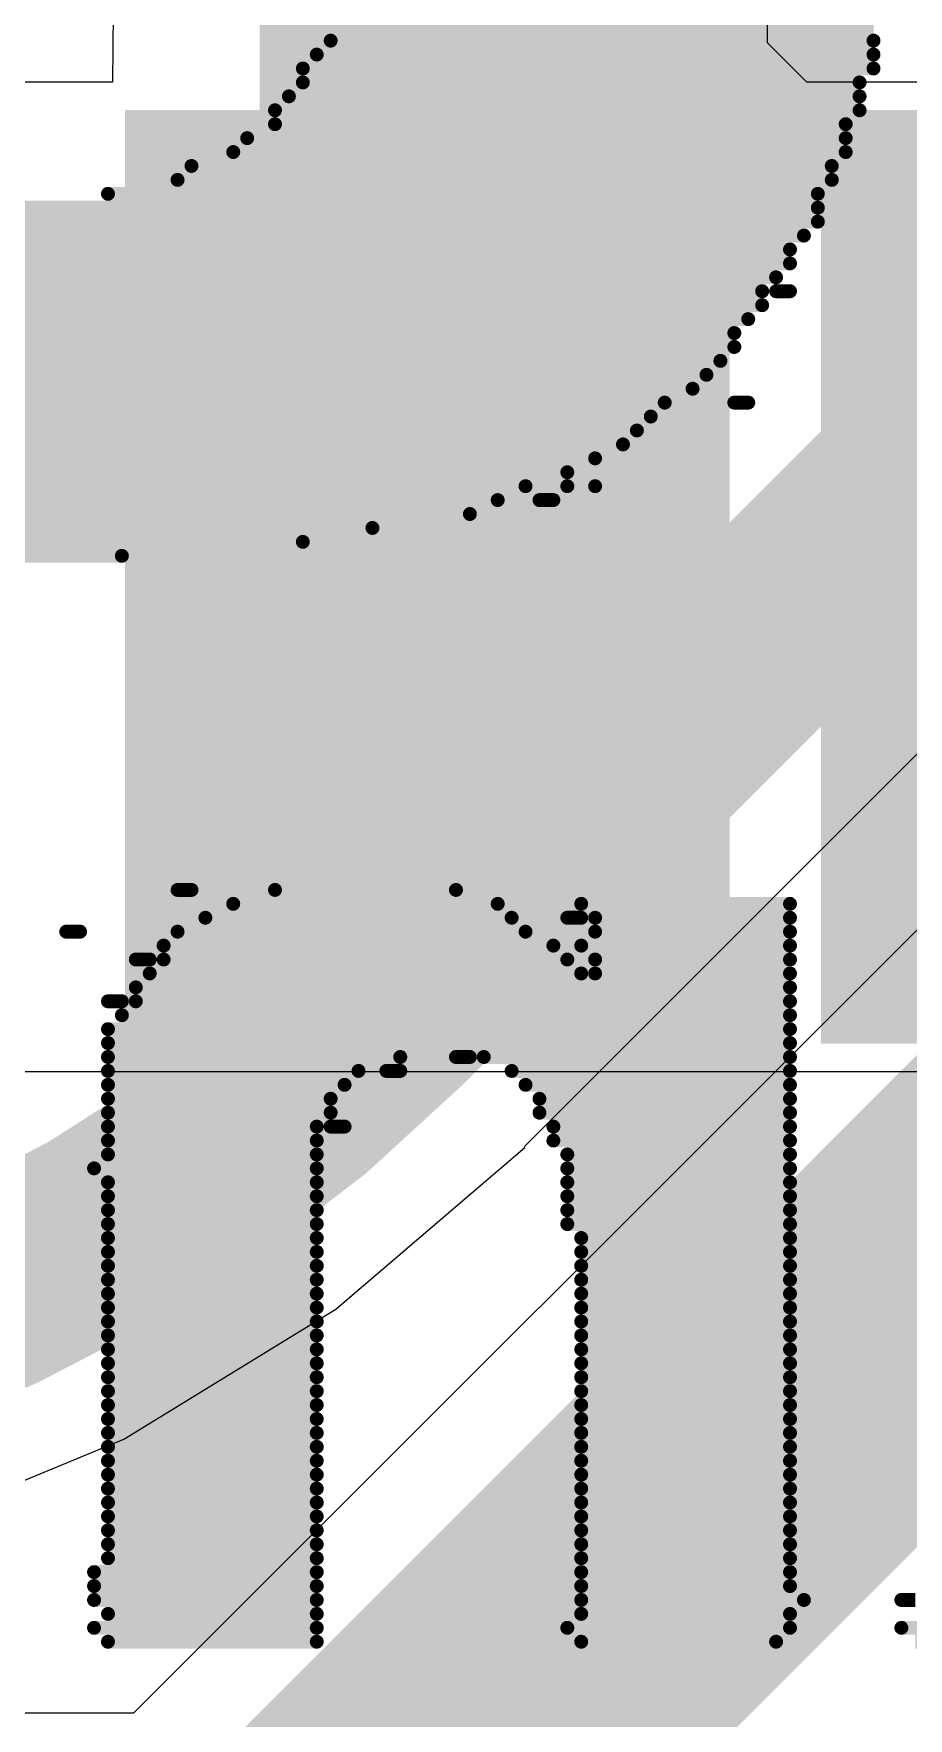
# Model space of a CAD drawing. Header units: millimetres. Extents: x -41 to 155, y -111 to 87.
# Drawn here: x -8.667 to -7.071, y 6.744 to 9.817 of the extents above; entities that cross this region are included whole.
import ezdxf

# ---------------------------------------------------------------- set-up
doc = ezdxf.new("R2010")
doc.units = ezdxf.units.MM
for name, color, linetype in [('BottomLayer', 5, 'Continuous'), ('BottomOverlay', 54, 'Continuous'), ('Mechanical1', 6, 'Continuous'), ('Mechanical2', 216, 'Continuous'), ('TopLayer', 1, 'Continuous'), ('TopPaste', 8, 'Continuous'), ('TopSolder', 216, 'Continuous')]:
    doc.layers.add(name, color=color, linetype=linetype)

# ---------------------------------------------------------------- blocks, each defined once
blk = doc.blocks.new('38_SMD_M______3')
at = {"layer": 'TopLayer'}
for points in [[(8.00000559, -4.64000215), (9.50000513, -4.64000215), (9.50000513, -5.54000289), (8.00000559, -5.54000289)], [(7.99999797, -5.90999961), (9.499997509999998, -5.90999961), (9.499997509999998, -6.810000349999999), (7.99999797, -6.810000349999999)]]:
    blk.add_hatch(color=1, dxfattribs=at).paths.add_polyline_path(points)
at = {"layer": 'TopPaste'}
for points in [[(8.00000559, -4.64000215), (9.50000513, -4.64000215), (9.50000513, -5.54000289), (8.00000559, -5.54000289)], [(7.99999797, -5.90999961), (9.499997509999998, -5.90999961), (9.499997509999998, -6.810000349999999), (7.99999797, -6.810000349999999)]]:
    blk.add_hatch(color=8, dxfattribs=at).paths.add_polyline_path(points)
at = {"layer": 'TopSolder'}
for points in [[(7.898405589999999, -4.53840215), (9.60160513, -4.53840215), (9.60160513, -5.64160289), (7.898405589999999, -5.64160289)], [(7.89839797, -5.808399609999999), (9.60159751, -5.808399609999999), (9.60159751, -6.91160035), (7.89839797, -6.91160035)]]:
    blk.add_hatch(color=216, dxfattribs=at).paths.add_polyline_path(points)

msp = doc.modelspace()

# ---------------------------------------------------------------- linework, layer by layer
at = {"layer": 'BottomLayer'}
for p, q in [((-7.77183358, 7.78653002), (0.473837, 16.0322006)), ((0.7712633799999999, 16.00853796), (-8.48436708, 6.75290496)), ((-8.115338099999999, 7.49027204), (-7.770281639999999, 7.78497808)), ((-7.770281639999999, 7.78497808), (-7.77183358, 7.78653002)), ((-8.502246139999999, 7.253173199999999), (-8.115338099999999, 7.49027204)), ((-8.921483299999998, 7.07952102), (-8.502246139999999, 7.253173199999999)), ((-8.48436708, 6.75290496), (-16.383, 6.75290496))]:
    msp.add_line(p, q, dxfattribs=at)
for points, const_width in [([(-8.01905178, 8.03374822), (0.4318, 16.4846)], 0.3809999999999999), ([(-8.285916879999998, 6.2738), (1.51848312, 16.0782)], 0.635)]:
    msp.add_lwpolyline(points, dxfattribs=dict(at, const_width=const_width))
at = {"layer": 'BottomLayer', "const_width": 0.3809999999999999}
msp.add_lwpolyline([(-8.01905178, 8.03374822, -0.198912367379658), (-9.81510356, 7.289799999999999)], format="xyb", dxfattribs=at)
at = {"layer": 'BottomLayer', "const_width": 0.1905}
msp.add_lwpolyline([(-8.11430178, 8.03374822, 1), (-7.923801779999999, 8.03374822, 1)], format="xyb", close=True, dxfattribs=at)
msp.add_lwpolyline([(-8.11430178, 8.03374822, 1), (-7.923801779999999, 8.03374822, 1)], format="xyb", close=True, dxfattribs=at)
at = {"layer": 'BottomOverlay', "const_width": 0.0254}
for points in [[(-8.150199599999999, 9.8298), (-7.1341996, 9.8298)], [(-8.1247996, 9.8044), (-7.1341996, 9.8044)], [(-8.150199599999999, 9.779), (-7.1341996, 9.779)], [(-8.1755996, 9.7536), (-7.1341996, 9.7536)], [(-8.2009996, 9.7028), (-7.1595996, 9.7028)], [(-8.1755996, 9.7282), (-7.1595996, 9.7282)], [(-8.226399599999999, 9.6774), (-7.1595996, 9.6774)], [(-8.226399599999999, 9.652), (-7.1849996, 9.652)], [(-8.2771996, 9.6266), (-7.1849996, 9.6266)], [(-8.302599599999999, 9.6012), (-7.1849996, 9.6012)], [(-8.4041996, 9.5504), (-7.2103996, 9.5504)], [(-8.378799599999999, 9.5758), (-7.2103996, 9.5758)], [(-8.531199599999999, 9.524999999999999), (-7.2357996, 9.524999999999999)], [(-9.877399599999999, 9.4996), (-7.2357996, 9.4996)], [(-9.9027996, 9.4742), (-7.2357996, 9.4742)], [(-9.877399599999999, 9.448799999999999), (-7.2611996, 9.448799999999999)], [(-9.8519996, 9.423399999999999), (-7.2865996, 9.423399999999999)], [(-9.8265996, 9.398), (-7.2865996, 9.398)], [(-9.8265996, 9.372599999999998), (-7.3119996, 9.372599999999998)], [(-9.801199599999999, 9.347199999999999), (-7.3373996, 9.347199999999999)], [(-7.3119996, 9.347199999999999), (-7.2865996, 9.347199999999999)], [(-9.7757996, 9.3218), (-7.3373996, 9.3218)], [(-9.7503996, 9.296399999999998), (-7.3627996, 9.296399999999998)], [(-9.7503996, 9.270999999999999), (-7.3881996, 9.270999999999999)], [(-9.724999599999999, 9.2456), (-7.3881996, 9.2456)], [(-9.699599599999999, 9.220199999999998), (-7.4135996, 9.220199999999998)], [(-9.6741996, 9.194799999999999), (-7.4389996, 9.194799999999999)], [(-9.623399599999999, 9.1694), (-7.4643996, 9.1694)], [(-9.5979996, 9.143999999999998), (-7.5151996, 9.143999999999998)], [(-9.572599599999998, 9.118599999999999), (-7.5405996, 9.118599999999999)], [(-7.3881996, 9.143999999999998), (-7.3627996, 9.143999999999998)], [(-9.5217996, 9.0932), (-7.5659996, 9.0932)], [(-9.496399599999998, 9.067799999999998), (-7.591399599999999, 9.067799999999998)], [(-9.4455996, 9.042399999999999), (-7.642199599999999, 9.042399999999999)], [(-9.394799599999999, 9.017), (-7.692999599999999, 9.017)], [(-9.343999599999998, 8.991599999999998), (-7.769199599999999, 8.991599999999998)], [(-9.2931996, 8.966199999999999), (-7.819999599999999, 8.966199999999999)], [(-7.743799599999999, 8.966199999999999), (-7.718399599999999, 8.966199999999999)], [(-7.692999599999999, 8.991599999999998), (-7.642199599999999, 8.991599999999998)], [(-9.191599599999998, 8.9408), (-7.870799599999999, 8.9408)], [(-9.0899996, 8.915399999999998), (-8.0485996, 8.915399999999998)], [(-8.9629996, 8.889999999999999), (-8.1755996, 8.889999999999999)], [(-8.683599599999999, 8.8646), (-8.5057996, 8.8646)], [(-8.4041996, 8.254999999999999), (-8.378799599999999, 8.254999999999999)], [(-8.226399599999999, 8.254999999999999), (-7.896199599999999, 8.254999999999999)], [(-8.302599599999999, 8.2296), (-7.819999599999999, 8.2296)], [(-7.667599599999999, 8.2296), (-7.2865996, 8.2296)], [(-8.3533996, 8.2042), (-7.794599599999999, 8.2042)], [(-7.692999599999999, 8.2042), (-7.667599599999999, 8.2042)], [(-7.642199599999999, 8.2042), (-7.2865996, 8.2042)], [(-8.607399599999999, 8.178799999999999), (-8.5819996, 8.178799999999999)], [(-8.4041996, 8.178799999999999), (-7.769199599999999, 8.178799999999999)], [(-7.642199599999999, 8.178799999999999), (-7.2865996, 8.178799999999999)], [(-8.4295996, 8.1534), (-7.718399599999999, 8.1534)], [(-7.667599599999999, 8.1534), (-7.2865996, 8.1534)], [(-8.4803996, 8.128), (-8.454999599999999, 8.128)], [(-8.454999599999999, 8.102599999999999), (-7.667599599999999, 8.102599999999999)], [(-8.4295996, 8.128), (-7.692999599999999, 8.128)], [(-7.642199599999999, 8.128), (-7.2865996, 8.128)], [(-7.642199599999999, 8.102599999999999), (-7.2865996, 8.102599999999999)], [(-8.4803996, 8.0772), (-7.2865996, 8.0772)], [(-8.531199599999999, 8.0518), (-8.5057996, 8.0518)], [(-8.4803996, 8.0518), (-7.2865996, 8.0518)], [(-8.5057996, 8.026399999999999), (-7.2865996, 8.026399999999999)], [(-8.531199599999999, 8.001), (-7.2865996, 8.001)], [(-8.531199599999999, 7.9756), (-7.2865996, 7.9756)], [(-8.531199599999999, 7.9502), (-7.9977996, 7.9502)], [(-7.896199599999999, 7.9502), (-7.870799599999999, 7.9502)], [(-7.845399599999999, 7.9502), (-7.2865996, 7.9502)], [(-8.531199599999999, 7.924799999999999), (-8.073999599999999, 7.924799999999999)], [(-8.0231996, 7.924799999999999), (-7.9977996, 7.924799999999999)], [(-7.794599599999999, 7.924799999999999), (-7.2865996, 7.924799999999999)], [(-8.531199599999999, 7.899399999999999), (-8.0993996, 7.899399999999999)], [(-7.769199599999999, 7.899399999999999), (-7.2865996, 7.899399999999999)], [(-8.531199599999999, 7.874), (-8.1247996, 7.874)], [(-7.743799599999999, 7.874), (-7.2865996, 7.874)], [(-8.531199599999999, 7.848599999999999), (-8.1247996, 7.848599999999999)], [(-7.743799599999999, 7.848599999999999), (-7.2865996, 7.848599999999999)], [(-8.531199599999999, 7.823199999999999), (-8.150199599999999, 7.823199999999999)], [(-8.531199599999999, 7.7978), (-8.150199599999999, 7.7978)], [(-8.1247996, 7.823199999999999), (-8.0993996, 7.823199999999999)], [(-7.718399599999999, 7.823199999999999), (-7.2865996, 7.823199999999999)], [(-7.718399599999999, 7.7978), (-7.2865996, 7.7978)], [(-8.531199599999999, 7.772399999999999), (-8.150199599999999, 7.772399999999999)], [(-7.692999599999999, 7.772399999999999), (-7.2865996, 7.772399999999999)], [(-8.5565996, 7.746999999999999), (-8.150199599999999, 7.746999999999999)], [(-7.692999599999999, 7.746999999999999), (-7.2865996, 7.746999999999999)], [(-8.531199599999999, 7.7216), (-8.150199599999999, 7.7216)], [(-7.692999599999999, 7.7216), (-7.2865996, 7.7216)], [(-8.531199599999999, 7.696199999999999), (-8.150199599999999, 7.696199999999999)], [(-8.531199599999999, 7.670799999999999), (-8.150199599999999, 7.670799999999999)], [(-7.692999599999999, 7.696199999999999), (-7.2865996, 7.696199999999999)], [(-7.692999599999999, 7.670799999999999), (-7.2865996, 7.670799999999999)], [(-8.531199599999999, 7.6454), (-8.150199599999999, 7.6454)], [(-7.692999599999999, 7.6454), (-7.2865996, 7.6454)], [(-8.531199599999999, 7.619999999999999), (-8.150199599999999, 7.619999999999999)], [(-7.667599599999999, 7.619999999999999), (-7.2865996, 7.619999999999999)], [(-8.531199599999999, 7.594599999999999), (-8.150199599999999, 7.594599999999999)], [(-7.667599599999999, 7.594599999999999), (-7.2865996, 7.594599999999999)], [(-8.531199599999999, 7.569199999999999), (-8.150199599999999, 7.569199999999999)], [(-7.667599599999999, 7.569199999999999), (-7.2865996, 7.569199999999999)], [(-8.531199599999999, 7.543799999999999), (-8.150199599999999, 7.543799999999999)], [(-8.531199599999999, 7.518399999999999), (-8.150199599999999, 7.518399999999999)], [(-7.667599599999999, 7.543799999999999), (-7.2865996, 7.543799999999999)], [(-7.667599599999999, 7.518399999999999), (-7.2865996, 7.518399999999999)], [(-8.531199599999999, 7.492999999999999), (-8.150199599999999, 7.492999999999999)], [(-7.667599599999999, 7.492999999999999), (-7.2865996, 7.492999999999999)], [(-8.531199599999999, 7.467599999999999), (-8.150199599999999, 7.467599999999999)], [(-7.667599599999999, 7.467599999999999), (-7.2865996, 7.467599999999999)], [(-8.531199599999999, 7.442199999999999), (-8.150199599999999, 7.442199999999999)], [(-7.667599599999999, 7.442199999999999), (-7.2865996, 7.442199999999999)], [(-8.531199599999999, 7.416799999999999), (-8.150199599999999, 7.416799999999999)], [(-7.667599599999999, 7.416799999999999), (-7.2865996, 7.416799999999999)], [(-8.531199599999999, 7.391399999999999), (-8.150199599999999, 7.391399999999999)], [(-8.531199599999999, 7.365999999999999), (-8.150199599999999, 7.365999999999999)], [(-7.667599599999999, 7.391399999999999), (-7.2865996, 7.391399999999999)], [(-7.667599599999999, 7.365999999999999), (-7.2865996, 7.365999999999999)], [(-8.531199599999999, 7.340599999999999), (-8.150199599999999, 7.340599999999999)], [(-7.667599599999999, 7.340599999999999), (-7.2865996, 7.340599999999999)], [(-8.531199599999999, 7.315199999999999), (-8.150199599999999, 7.315199999999999)], [(-7.667599599999999, 7.315199999999999), (-7.2865996, 7.315199999999999)], [(-8.531199599999999, 7.289799999999999), (-8.150199599999999, 7.289799999999999)], [(-7.667599599999999, 7.289799999999999), (-7.2865996, 7.289799999999999)], [(-8.531199599999999, 7.264399999999999), (-8.150199599999999, 7.264399999999999)], [(-7.667599599999999, 7.264399999999999), (-7.2865996, 7.264399999999999)], [(-8.531199599999999, 7.238999999999999), (-8.150199599999999, 7.238999999999999)], [(-8.531199599999999, 7.213599999999999), (-8.150199599999999, 7.213599999999999)], [(-7.667599599999999, 7.238999999999999), (-7.2865996, 7.238999999999999)], [(-7.667599599999999, 7.213599999999999), (-7.2865996, 7.213599999999999)], [(-8.531199599999999, 7.188199999999999), (-8.150199599999999, 7.188199999999999)], [(-7.667599599999999, 7.188199999999999), (-7.2865996, 7.188199999999999)], [(-8.531199599999999, 7.162799999999999), (-8.150199599999999, 7.162799999999999)], [(-7.667599599999999, 7.162799999999999), (-7.2865996, 7.162799999999999)], [(-8.531199599999999, 7.1374), (-8.150199599999999, 7.1374)], [(-7.667599599999999, 7.1374), (-7.2865996, 7.1374)], [(-8.531199599999999, 7.112), (-8.150199599999999, 7.112)], [(-7.667599599999999, 7.112), (-7.2865996, 7.112)], [(-8.531199599999999, 7.086600000000001), (-8.150199599999999, 7.086600000000001)], [(-8.531199599999999, 7.0612), (-8.150199599999999, 7.0612)], [(-7.667599599999999, 7.086600000000001), (-7.2865996, 7.086600000000001)], [(-7.667599599999999, 7.0612), (-7.2865996, 7.0612)], [(-8.531199599999999, 7.0358), (-8.150199599999999, 7.0358)], [(-7.667599599999999, 7.0358), (-7.2865996, 7.0358)], [(-8.5565996, 7.010400000000001), (-8.150199599999999, 7.010400000000001)], [(-7.667599599999999, 7.010400000000001), (-7.2865996, 7.010400000000001)], [(-8.5565996, 6.985), (-8.150199599999999, 6.985)], [(-7.667599599999999, 6.985), (-7.2865996, 6.985)], [(-8.5565996, 6.9596), (-8.150199599999999, 6.9596)], [(-8.531199599999999, 6.9342), (-8.150199599999999, 6.9342)], [(-7.667599599999999, 6.9596), (-7.2611996, 6.9596)], [(-7.667599599999999, 6.9342), (-7.2865996, 6.9342)], [(-7.0833996, 6.9596), (-7.0579996, 6.9596)], [(-8.5565996, 6.9088), (-8.150199599999999, 6.9088)], [(-7.692999599999999, 6.9088), (-7.2865996, 6.9088)], [(-7.0833996, 6.9088), (-6.6515996, 6.9088)], [(-8.531199599999999, 6.8834), (-8.150199599999999, 6.8834)], [(-7.667599599999999, 6.8834), (-7.3119996, 6.8834)], [(-7.0579996, 6.8834), (-6.676999599999999, 6.8834)]]:
    msp.add_lwpolyline(points, dxfattribs=at)
at = {"layer": 'BottomOverlay', "const_width": 0.0127}
for points in [[(-8.1311496, 9.8044, 1), (-8.1184496, 9.8044, 1)], [(-7.140549599999999, 9.8044, 1), (-7.127849599999999, 9.8044, 1)], [(-8.1565496, 9.779, 1), (-8.1438496, 9.779, 1)], [(-7.140549599999999, 9.779, 1), (-7.127849599999999, 9.779, 1)], [(-8.1819496, 9.7536, 1), (-8.1692496, 9.7536, 1)], [(-7.140549599999999, 9.7536, 1), (-7.127849599999999, 9.7536, 1)], [(-8.2073496, 9.7028, 1), (-8.1946496, 9.7028, 1)], [(-8.1819496, 9.7282, 1), (-8.1692496, 9.7282, 1)], [(-7.165949599999999, 9.7282, 1), (-7.1532496, 9.7282, 1)], [(-7.165949599999999, 9.7028, 1), (-7.1532496, 9.7028, 1)], [(-8.2327496, 9.6774, 1), (-8.2200496, 9.6774, 1)], [(-7.165949599999999, 9.6774, 1), (-7.1532496, 9.6774, 1)], [(-8.2327496, 9.652, 1), (-8.2200496, 9.652, 1)], [(-7.1913496, 9.652, 1), (-7.178649599999999, 9.652, 1)], [(-8.2835496, 9.6266, 1), (-8.2708496, 9.6266, 1)], [(-7.1913496, 9.6266, 1), (-7.178649599999999, 9.6266, 1)], [(-8.3089496, 9.6012, 1), (-8.2962496, 9.6012, 1)], [(-7.1913496, 9.6012, 1), (-7.178649599999999, 9.6012, 1)], [(-8.4105496, 9.5504, 1), (-8.397849599999999, 9.5504, 1)], [(-8.385149599999998, 9.5758, 1), (-8.3724496, 9.5758, 1)], [(-7.216749599999999, 9.5758, 1), (-7.204049599999999, 9.5758, 1)], [(-7.216749599999999, 9.5504, 1), (-7.204049599999999, 9.5504, 1)], [(-8.537549599999998, 9.524999999999999, 1), (-8.5248496, 9.524999999999999, 1)], [(-7.242149599999999, 9.524999999999999, 1), (-7.2294496, 9.524999999999999, 1)], [(-7.242149599999999, 9.4996, 1), (-7.2294496, 9.4996, 1)], [(-7.242149599999999, 9.4742, 1), (-7.2294496, 9.4742, 1)], [(-7.292949599999999, 9.423399999999999, 1), (-7.280249599999999, 9.423399999999999, 1)], [(-7.2675496, 9.448799999999999, 1), (-7.254849599999999, 9.448799999999999, 1)], [(-7.292949599999999, 9.398, 1), (-7.280249599999999, 9.398, 1)], [(-7.318349599999999, 9.372599999999998, 1), (-7.3056496, 9.372599999999998, 1)], [(-7.3437496, 9.347199999999999, 1), (-7.331049599999999, 9.347199999999999, 1)], [(-7.318349599999999, 9.347199999999999, 1), (-7.3056496, 9.347199999999999, 1)], [(-7.292949599999999, 9.347199999999999, 1), (-7.280249599999999, 9.347199999999999, 1)], [(-7.3437496, 9.3218, 1), (-7.331049599999999, 9.3218, 1)], [(-7.3945496, 9.270999999999999, 1), (-7.3818496, 9.270999999999999, 1)], [(-7.369149599999999, 9.296399999999998, 1), (-7.356449599999999, 9.296399999999998, 1)], [(-7.3945496, 9.2456, 1), (-7.3818496, 9.2456, 1)], [(-7.4199496, 9.220199999999998, 1), (-7.407249599999999, 9.220199999999998, 1)], [(-7.445349599999999, 9.194799999999999, 1), (-7.4326496, 9.194799999999999, 1)], [(-7.4707496, 9.1694, 1), (-7.4580496, 9.1694, 1)], [(-7.5469496, 9.118599999999999, 1), (-7.5342496, 9.118599999999999, 1)], [(-7.521549599999999, 9.143999999999998, 1), (-7.5088496, 9.143999999999998, 1)], [(-7.3945496, 9.143999999999998, 1), (-7.3818496, 9.143999999999998, 1)], [(-7.369149599999999, 9.143999999999998, 1), (-7.356449599999999, 9.143999999999998, 1)], [(-7.5723496, 9.0932, 1), (-7.559649599999999, 9.0932, 1)], [(-7.597749599999999, 9.067799999999998, 1), (-7.5850496, 9.067799999999998, 1)], [(-7.6485496, 9.042399999999999, 1), (-7.635849599999999, 9.042399999999999, 1)], [(-7.6993496, 9.017, 1), (-7.6866496, 9.017, 1)], [(-7.826349599999999, 8.966199999999999, 1), (-7.8136496, 8.966199999999999, 1)], [(-7.7755496, 8.991599999999998, 1), (-7.7628496, 8.991599999999998, 1)], [(-7.750149599999999, 8.966199999999999, 1), (-7.7374496, 8.966199999999999, 1)], [(-7.7247496, 8.966199999999999, 1), (-7.712049599999999, 8.966199999999999, 1)], [(-7.6993496, 8.991599999999998, 1), (-7.6866496, 8.991599999999998, 1)], [(-7.6485496, 8.991599999999998, 1), (-7.635849599999999, 8.991599999999998, 1)], [(-7.8771496, 8.9408, 1), (-7.864449599999999, 8.9408, 1)], [(-8.0549496, 8.915399999999998, 1), (-8.0422496, 8.915399999999998, 1)], [(-8.1819496, 8.889999999999999, 1), (-8.1692496, 8.889999999999999, 1)], [(-8.512149599999999, 8.8646, 1), (-8.499449599999998, 8.8646, 1)], [(-8.4105496, 8.254999999999999, 1), (-8.397849599999999, 8.254999999999999, 1)], [(-8.385149599999998, 8.254999999999999, 1), (-8.3724496, 8.254999999999999, 1)], [(-8.2327496, 8.254999999999999, 1), (-8.2200496, 8.254999999999999, 1)], [(-7.9025496, 8.254999999999999, 1), (-7.8898496, 8.254999999999999, 1)], [(-8.3089496, 8.2296, 1), (-8.2962496, 8.2296, 1)], [(-7.826349599999999, 8.2296, 1), (-7.8136496, 8.2296, 1)], [(-7.673949599999999, 8.2296, 1), (-7.6612496, 8.2296, 1)], [(-7.292949599999999, 8.2296, 1), (-7.280249599999999, 8.2296, 1)], [(-8.3597496, 8.2042, 1), (-8.3470496, 8.2042, 1)], [(-7.8009496, 8.2042, 1), (-7.788249599999999, 8.2042, 1)], [(-7.6993496, 8.2042, 1), (-7.6866496, 8.2042, 1)], [(-7.673949599999999, 8.2042, 1), (-7.6612496, 8.2042, 1)], [(-7.6485496, 8.2042, 1), (-7.635849599999999, 8.2042, 1)], [(-7.292949599999999, 8.2042, 1), (-7.280249599999999, 8.2042, 1)], [(-8.613749599999998, 8.178799999999999, 1), (-8.6010496, 8.178799999999999, 1)], [(-8.588349599999999, 8.178799999999999, 1), (-8.575649599999998, 8.178799999999999, 1)], [(-8.4105496, 8.178799999999999, 1), (-8.397849599999999, 8.178799999999999, 1)], [(-7.7755496, 8.178799999999999, 1), (-7.7628496, 8.178799999999999, 1)], [(-7.6485496, 8.178799999999999, 1), (-7.635849599999999, 8.178799999999999, 1)], [(-7.292949599999999, 8.178799999999999, 1), (-7.280249599999999, 8.178799999999999, 1)], [(-8.435949599999999, 8.1534, 1), (-8.423249599999998, 8.1534, 1)], [(-7.7247496, 8.1534, 1), (-7.712049599999999, 8.1534, 1)], [(-7.673949599999999, 8.1534, 1), (-7.6612496, 8.1534, 1)], [(-7.292949599999999, 8.1534, 1), (-7.280249599999999, 8.1534, 1)], [(-8.4867496, 8.128, 1), (-8.474049599999999, 8.128, 1)], [(-8.461349599999998, 8.128, 1), (-8.4486496, 8.128, 1)], [(-8.461349599999998, 8.102599999999999, 1), (-8.4486496, 8.102599999999999, 1)], [(-8.435949599999999, 8.128, 1), (-8.423249599999998, 8.128, 1)], [(-7.6993496, 8.128, 1), (-7.6866496, 8.128, 1)], [(-7.673949599999999, 8.102599999999999, 1), (-7.6612496, 8.102599999999999, 1)], [(-7.6485496, 8.128, 1), (-7.635849599999999, 8.128, 1)], [(-7.6485496, 8.102599999999999, 1), (-7.635849599999999, 8.102599999999999, 1)], [(-7.292949599999999, 8.128, 1), (-7.280249599999999, 8.128, 1)], [(-7.292949599999999, 8.102599999999999, 1), (-7.280249599999999, 8.102599999999999, 1)], [(-8.4867496, 8.0772, 1), (-8.474049599999999, 8.0772, 1)], [(-7.292949599999999, 8.0772, 1), (-7.280249599999999, 8.0772, 1)], [(-8.537549599999998, 8.0518, 1), (-8.5248496, 8.0518, 1)], [(-8.512149599999999, 8.0518, 1), (-8.499449599999998, 8.0518, 1)], [(-8.4867496, 8.0518, 1), (-8.474049599999999, 8.0518, 1)], [(-7.292949599999999, 8.0518, 1), (-7.280249599999999, 8.0518, 1)], [(-8.512149599999999, 8.026399999999999, 1), (-8.499449599999998, 8.026399999999999, 1)], [(-7.292949599999999, 8.026399999999999, 1), (-7.280249599999999, 8.026399999999999, 1)], [(-8.537549599999998, 8.001, 1), (-8.5248496, 8.001, 1)], [(-7.292949599999999, 8.001, 1), (-7.280249599999999, 8.001, 1)], [(-8.537549599999998, 7.9756, 1), (-8.5248496, 7.9756, 1)], [(-8.537549599999998, 7.9502, 1), (-8.5248496, 7.9502, 1)], [(-8.0041496, 7.9502, 1), (-7.9914496, 7.9502, 1)], [(-7.9025496, 7.9502, 1), (-7.8898496, 7.9502, 1)], [(-7.8771496, 7.9502, 1), (-7.864449599999999, 7.9502, 1)], [(-7.8517496, 7.9502, 1), (-7.8390496, 7.9502, 1)], [(-7.292949599999999, 7.9756, 1), (-7.280249599999999, 7.9756, 1)], [(-7.292949599999999, 7.9502, 1), (-7.280249599999999, 7.9502, 1)], [(-8.537549599999998, 7.924799999999999, 1), (-8.5248496, 7.924799999999999, 1)], [(-8.0803496, 7.924799999999999, 1), (-8.0676496, 7.924799999999999, 1)], [(-8.0295496, 7.924799999999999, 1), (-8.0168496, 7.924799999999999, 1)], [(-8.0041496, 7.924799999999999, 1), (-7.9914496, 7.924799999999999, 1)], [(-7.8009496, 7.924799999999999, 1), (-7.788249599999999, 7.924799999999999, 1)], [(-7.292949599999999, 7.924799999999999, 1), (-7.280249599999999, 7.924799999999999, 1)], [(-8.537549599999998, 7.899399999999999, 1), (-8.5248496, 7.899399999999999, 1)], [(-8.1057496, 7.899399999999999, 1), (-8.0930496, 7.899399999999999, 1)], [(-7.7755496, 7.899399999999999, 1), (-7.7628496, 7.899399999999999, 1)], [(-7.292949599999999, 7.899399999999999, 1), (-7.280249599999999, 7.899399999999999, 1)], [(-8.537549599999998, 7.874, 1), (-8.5248496, 7.874, 1)], [(-8.1311496, 7.874, 1), (-8.1184496, 7.874, 1)], [(-7.750149599999999, 7.874, 1), (-7.7374496, 7.874, 1)], [(-7.292949599999999, 7.874, 1), (-7.280249599999999, 7.874, 1)], [(-8.537549599999998, 7.848599999999999, 1), (-8.5248496, 7.848599999999999, 1)], [(-8.1311496, 7.848599999999999, 1), (-8.1184496, 7.848599999999999, 1)], [(-7.750149599999999, 7.848599999999999, 1), (-7.7374496, 7.848599999999999, 1)], [(-7.292949599999999, 7.848599999999999, 1), (-7.280249599999999, 7.848599999999999, 1)], [(-8.537549599999998, 7.823199999999999, 1), (-8.5248496, 7.823199999999999, 1)], [(-8.537549599999998, 7.7978, 1), (-8.5248496, 7.7978, 1)], [(-8.1565496, 7.823199999999999, 1), (-8.1438496, 7.823199999999999, 1)], [(-8.1565496, 7.7978, 1), (-8.1438496, 7.7978, 1)], [(-8.1311496, 7.823199999999999, 1), (-8.1184496, 7.823199999999999, 1)], [(-8.1057496, 7.823199999999999, 1), (-8.0930496, 7.823199999999999, 1)], [(-7.7247496, 7.823199999999999, 1), (-7.712049599999999, 7.823199999999999, 1)], [(-7.7247496, 7.7978, 1), (-7.712049599999999, 7.7978, 1)], [(-7.292949599999999, 7.823199999999999, 1), (-7.280249599999999, 7.823199999999999, 1)], [(-7.292949599999999, 7.7978, 1), (-7.280249599999999, 7.7978, 1)], [(-8.537549599999998, 7.772399999999999, 1), (-8.5248496, 7.772399999999999, 1)], [(-8.1565496, 7.772399999999999, 1), (-8.1438496, 7.772399999999999, 1)], [(-7.6993496, 7.772399999999999, 1), (-7.6866496, 7.772399999999999, 1)], [(-7.292949599999999, 7.772399999999999, 1), (-7.280249599999999, 7.772399999999999, 1)], [(-8.5629496, 7.746999999999999, 1), (-8.550249599999999, 7.746999999999999, 1)], [(-8.1565496, 7.746999999999999, 1), (-8.1438496, 7.746999999999999, 1)], [(-7.6993496, 7.746999999999999, 1), (-7.6866496, 7.746999999999999, 1)], [(-7.292949599999999, 7.746999999999999, 1), (-7.280249599999999, 7.746999999999999, 1)], [(-8.537549599999998, 7.7216, 1), (-8.5248496, 7.7216, 1)], [(-8.1565496, 7.7216, 1), (-8.1438496, 7.7216, 1)], [(-7.6993496, 7.7216, 1), (-7.6866496, 7.7216, 1)], [(-7.292949599999999, 7.7216, 1), (-7.280249599999999, 7.7216, 1)], [(-8.537549599999998, 7.696199999999999, 1), (-8.5248496, 7.696199999999999, 1)], [(-8.537549599999998, 7.670799999999999, 1), (-8.5248496, 7.670799999999999, 1)], [(-8.1565496, 7.696199999999999, 1), (-8.1438496, 7.696199999999999, 1)], [(-8.1565496, 7.670799999999999, 1), (-8.1438496, 7.670799999999999, 1)], [(-7.6993496, 7.696199999999999, 1), (-7.6866496, 7.696199999999999, 1)], [(-7.6993496, 7.670799999999999, 1), (-7.6866496, 7.670799999999999, 1)], [(-7.292949599999999, 7.696199999999999, 1), (-7.280249599999999, 7.696199999999999, 1)], [(-7.292949599999999, 7.670799999999999, 1), (-7.280249599999999, 7.670799999999999, 1)], [(-8.537549599999998, 7.6454, 1), (-8.5248496, 7.6454, 1)], [(-8.1565496, 7.6454, 1), (-8.1438496, 7.6454, 1)], [(-7.6993496, 7.6454, 1), (-7.6866496, 7.6454, 1)], [(-7.292949599999999, 7.6454, 1), (-7.280249599999999, 7.6454, 1)], [(-8.537549599999998, 7.619999999999999, 1), (-8.5248496, 7.619999999999999, 1)], [(-8.1565496, 7.619999999999999, 1), (-8.1438496, 7.619999999999999, 1)], [(-7.673949599999999, 7.619999999999999, 1), (-7.6612496, 7.619999999999999, 1)], [(-7.292949599999999, 7.619999999999999, 1), (-7.280249599999999, 7.619999999999999, 1)], [(-8.537549599999998, 7.594599999999999, 1), (-8.5248496, 7.594599999999999, 1)], [(-8.1565496, 7.594599999999999, 1), (-8.1438496, 7.594599999999999, 1)], [(-7.673949599999999, 7.594599999999999, 1), (-7.6612496, 7.594599999999999, 1)], [(-7.292949599999999, 7.594599999999999, 1), (-7.280249599999999, 7.594599999999999, 1)], [(-8.537549599999998, 7.569199999999999, 1), (-8.5248496, 7.569199999999999, 1)], [(-8.1565496, 7.569199999999999, 1), (-8.1438496, 7.569199999999999, 1)], [(-7.673949599999999, 7.569199999999999, 1), (-7.6612496, 7.569199999999999, 1)], [(-7.292949599999999, 7.569199999999999, 1), (-7.280249599999999, 7.569199999999999, 1)], [(-8.537549599999998, 7.543799999999999, 1), (-8.5248496, 7.543799999999999, 1)], [(-8.537549599999998, 7.518399999999999, 1), (-8.5248496, 7.518399999999999, 1)], [(-8.1565496, 7.543799999999999, 1), (-8.1438496, 7.543799999999999, 1)], [(-8.1565496, 7.518399999999999, 1), (-8.1438496, 7.518399999999999, 1)], [(-7.673949599999999, 7.543799999999999, 1), (-7.6612496, 7.543799999999999, 1)], [(-7.673949599999999, 7.518399999999999, 1), (-7.6612496, 7.518399999999999, 1)], [(-7.292949599999999, 7.543799999999999, 1), (-7.280249599999999, 7.543799999999999, 1)], [(-7.292949599999999, 7.518399999999999, 1), (-7.280249599999999, 7.518399999999999, 1)], [(-8.537549599999998, 7.492999999999999, 1), (-8.5248496, 7.492999999999999, 1)], [(-8.1565496, 7.492999999999999, 1), (-8.1438496, 7.492999999999999, 1)], [(-7.673949599999999, 7.492999999999999, 1), (-7.6612496, 7.492999999999999, 1)], [(-7.292949599999999, 7.492999999999999, 1), (-7.280249599999999, 7.492999999999999, 1)], [(-8.537549599999998, 7.467599999999999, 1), (-8.5248496, 7.467599999999999, 1)], [(-8.1565496, 7.467599999999999, 1), (-8.1438496, 7.467599999999999, 1)], [(-7.673949599999999, 7.467599999999999, 1), (-7.6612496, 7.467599999999999, 1)], [(-7.292949599999999, 7.467599999999999, 1), (-7.280249599999999, 7.467599999999999, 1)], [(-8.537549599999998, 7.442199999999999, 1), (-8.5248496, 7.442199999999999, 1)], [(-8.1565496, 7.442199999999999, 1), (-8.1438496, 7.442199999999999, 1)], [(-7.673949599999999, 7.442199999999999, 1), (-7.6612496, 7.442199999999999, 1)], [(-7.292949599999999, 7.442199999999999, 1), (-7.280249599999999, 7.442199999999999, 1)], [(-8.537549599999998, 7.416799999999999, 1), (-8.5248496, 7.416799999999999, 1)], [(-8.1565496, 7.416799999999999, 1), (-8.1438496, 7.416799999999999, 1)], [(-7.673949599999999, 7.416799999999999, 1), (-7.6612496, 7.416799999999999, 1)], [(-7.292949599999999, 7.416799999999999, 1), (-7.280249599999999, 7.416799999999999, 1)], [(-8.537549599999998, 7.391399999999999, 1), (-8.5248496, 7.391399999999999, 1)], [(-8.537549599999998, 7.365999999999999, 1), (-8.5248496, 7.365999999999999, 1)], [(-8.1565496, 7.391399999999999, 1), (-8.1438496, 7.391399999999999, 1)], [(-8.1565496, 7.365999999999999, 1), (-8.1438496, 7.365999999999999, 1)], [(-7.673949599999999, 7.391399999999999, 1), (-7.6612496, 7.391399999999999, 1)], [(-7.673949599999999, 7.365999999999999, 1), (-7.6612496, 7.365999999999999, 1)], [(-7.292949599999999, 7.391399999999999, 1), (-7.280249599999999, 7.391399999999999, 1)], [(-7.292949599999999, 7.365999999999999, 1), (-7.280249599999999, 7.365999999999999, 1)], [(-8.537549599999998, 7.340599999999999, 1), (-8.5248496, 7.340599999999999, 1)], [(-8.1565496, 7.340599999999999, 1), (-8.1438496, 7.340599999999999, 1)], [(-7.673949599999999, 7.340599999999999, 1), (-7.6612496, 7.340599999999999, 1)], [(-7.292949599999999, 7.340599999999999, 1), (-7.280249599999999, 7.340599999999999, 1)], [(-8.537549599999998, 7.315199999999999, 1), (-8.5248496, 7.315199999999999, 1)], [(-8.1565496, 7.315199999999999, 1), (-8.1438496, 7.315199999999999, 1)], [(-7.673949599999999, 7.315199999999999, 1), (-7.6612496, 7.315199999999999, 1)], [(-7.292949599999999, 7.315199999999999, 1), (-7.280249599999999, 7.315199999999999, 1)], [(-8.537549599999998, 7.289799999999999, 1), (-8.5248496, 7.289799999999999, 1)], [(-8.1565496, 7.289799999999999, 1), (-8.1438496, 7.289799999999999, 1)], [(-7.673949599999999, 7.289799999999999, 1), (-7.6612496, 7.289799999999999, 1)], [(-7.292949599999999, 7.289799999999999, 1), (-7.280249599999999, 7.289799999999999, 1)], [(-8.537549599999998, 7.264399999999999, 1), (-8.5248496, 7.264399999999999, 1)], [(-8.1565496, 7.264399999999999, 1), (-8.1438496, 7.264399999999999, 1)], [(-7.673949599999999, 7.264399999999999, 1), (-7.6612496, 7.264399999999999, 1)], [(-7.292949599999999, 7.264399999999999, 1), (-7.280249599999999, 7.264399999999999, 1)], [(-8.537549599999998, 7.238999999999999, 1), (-8.5248496, 7.238999999999999, 1)], [(-8.537549599999998, 7.213599999999999, 1), (-8.5248496, 7.213599999999999, 1)], [(-8.1565496, 7.238999999999999, 1), (-8.1438496, 7.238999999999999, 1)], [(-8.1565496, 7.213599999999999, 1), (-8.1438496, 7.213599999999999, 1)], [(-7.673949599999999, 7.238999999999999, 1), (-7.6612496, 7.238999999999999, 1)], [(-7.673949599999999, 7.213599999999999, 1), (-7.6612496, 7.213599999999999, 1)], [(-7.292949599999999, 7.238999999999999, 1), (-7.280249599999999, 7.238999999999999, 1)], [(-7.292949599999999, 7.213599999999999, 1), (-7.280249599999999, 7.213599999999999, 1)], [(-8.537549599999998, 7.188199999999999, 1), (-8.5248496, 7.188199999999999, 1)], [(-8.1565496, 7.188199999999999, 1), (-8.1438496, 7.188199999999999, 1)], [(-7.673949599999999, 7.188199999999999, 1), (-7.6612496, 7.188199999999999, 1)], [(-7.292949599999999, 7.188199999999999, 1), (-7.280249599999999, 7.188199999999999, 1)], [(-8.537549599999998, 7.162799999999999, 1), (-8.5248496, 7.162799999999999, 1)], [(-8.1565496, 7.162799999999999, 1), (-8.1438496, 7.162799999999999, 1)], [(-7.673949599999999, 7.162799999999999, 1), (-7.6612496, 7.162799999999999, 1)], [(-7.292949599999999, 7.162799999999999, 1), (-7.280249599999999, 7.162799999999999, 1)], [(-8.537549599999998, 7.1374, 1), (-8.5248496, 7.1374, 1)], [(-8.1565496, 7.1374, 1), (-8.1438496, 7.1374, 1)], [(-7.673949599999999, 7.1374, 1), (-7.6612496, 7.1374, 1)], [(-7.292949599999999, 7.1374, 1), (-7.280249599999999, 7.1374, 1)], [(-8.537549599999998, 7.112, 1), (-8.5248496, 7.112, 1)], [(-8.1565496, 7.112, 1), (-8.1438496, 7.112, 1)], [(-7.673949599999999, 7.112, 1), (-7.6612496, 7.112, 1)], [(-7.292949599999999, 7.112, 1), (-7.280249599999999, 7.112, 1)], [(-8.537549599999998, 7.086600000000001, 1), (-8.5248496, 7.086600000000001, 1)], [(-8.537549599999998, 7.0612, 1), (-8.5248496, 7.0612, 1)], [(-8.1565496, 7.086600000000001, 1), (-8.1438496, 7.086600000000001, 1)], [(-8.1565496, 7.0612, 1), (-8.1438496, 7.0612, 1)], [(-7.673949599999999, 7.086600000000001, 1), (-7.6612496, 7.086600000000001, 1)], [(-7.673949599999999, 7.0612, 1), (-7.6612496, 7.0612, 1)], [(-7.292949599999999, 7.086600000000001, 1), (-7.280249599999999, 7.086600000000001, 1)], [(-7.292949599999999, 7.0612, 1), (-7.280249599999999, 7.0612, 1)], [(-8.537549599999998, 7.0358, 1), (-8.5248496, 7.0358, 1)], [(-8.1565496, 7.0358, 1), (-8.1438496, 7.0358, 1)], [(-7.673949599999999, 7.0358, 1), (-7.6612496, 7.0358, 1)], [(-7.292949599999999, 7.0358, 1), (-7.280249599999999, 7.0358, 1)], [(-8.5629496, 7.010400000000001, 1), (-8.550249599999999, 7.010400000000001, 1)], [(-8.1565496, 7.010400000000001, 1), (-8.1438496, 7.010400000000001, 1)], [(-7.673949599999999, 7.010400000000001, 1), (-7.6612496, 7.010400000000001, 1)], [(-7.292949599999999, 7.010400000000001, 1), (-7.280249599999999, 7.010400000000001, 1)], [(-8.5629496, 6.985, 1), (-8.550249599999999, 6.985, 1)], [(-8.1565496, 6.985, 1), (-8.1438496, 6.985, 1)], [(-7.673949599999999, 6.985, 1), (-7.6612496, 6.985, 1)], [(-7.292949599999999, 6.985, 1), (-7.280249599999999, 6.985, 1)], [(-8.5629496, 6.9596, 1), (-8.550249599999999, 6.9596, 1)], [(-8.537549599999998, 6.9342, 1), (-8.5248496, 6.9342, 1)], [(-8.1565496, 6.9596, 1), (-8.1438496, 6.9596, 1)], [(-8.1565496, 6.9342, 1), (-8.1438496, 6.9342, 1)], [(-7.673949599999999, 6.9596, 1), (-7.6612496, 6.9596, 1)], [(-7.673949599999999, 6.9342, 1), (-7.6612496, 6.9342, 1)], [(-7.292949599999999, 6.9342, 1), (-7.280249599999999, 6.9342, 1)], [(-7.2675496, 6.9596, 1), (-7.254849599999999, 6.9596, 1)], [(-7.089749599999999, 6.9596, 1), (-7.0770496, 6.9596, 1)], [(-8.5629496, 6.9088, 1), (-8.550249599999999, 6.9088, 1)], [(-8.1565496, 6.9088, 1), (-8.1438496, 6.9088, 1)], [(-7.6993496, 6.9088, 1), (-7.6866496, 6.9088, 1)], [(-7.292949599999999, 6.9088, 1), (-7.280249599999999, 6.9088, 1)], [(-7.089749599999999, 6.9088, 1), (-7.0770496, 6.9088, 1)], [(-8.537549599999998, 6.8834, 1), (-8.5248496, 6.8834, 1)], [(-8.1565496, 6.8834, 1), (-8.1438496, 6.8834, 1)], [(-7.673949599999999, 6.8834, 1), (-7.6612496, 6.8834, 1)], [(-7.318349599999999, 6.8834, 1), (-7.3056496, 6.8834, 1)]]:
    msp.add_lwpolyline(points, format="xyb", close=True, dxfattribs=at)
at = {"layer": 'Mechanical1', "const_width": 0.254}
msp.add_lwpolyline([(-26.73261862, 19.82835506, -3.064050539179198), (-27.01640773999999, -19.42715952)], format="xyb", dxfattribs=at)
at = {"layer": 'Mechanical2', "const_width": 0.254}
msp.add_lwpolyline([(-27.77328456, 19.43499542, -3.216015777354795), (-28.0670254, -19.00832622)], format="xyb", dxfattribs=at)
at = {"layer": 'TopLayer'}
for p, q in [((-8.521707619999999, 9.85520254), (-8.52267536, 9.7286064)), ((-7.32748344, 9.80059), (-7.327902539999999, 9.85520508)), ((-7.25604848, 9.72859878), (-7.32748344, 9.80059)), ((-8.66649778, 9.7285937), (-9.75919562, 9.7285937)), ((-8.550993819999999, 9.7286064), (-8.66649778, 9.7285937)), ((-8.52267536, 9.7286064), (-8.550993819999999, 9.7286064)), ((-7.219193079999999, 9.72859624), (-7.25604848, 9.72859878)), ((-6.13799636, 9.72859624), (-7.219193079999999, 9.72859624)), ((-8.71443774, 7.923796699999999), (-8.61620578, 7.92379416)), ((-8.61620578, 7.92379416), (-8.50070182, 7.923806859999999)), ((-8.50070182, 7.923806859999999), (-7.4079989, 7.923806859999999)), ((-7.4079989, 7.923806859999999), (-7.28099636, 7.923796699999999)), ((-7.28099636, 7.923796699999999), (-7.219195619999999, 7.923799239999999)), ((-7.219195619999999, 7.923799239999999), (-6.13799636, 7.923799239999999))]:
    msp.add_line(p, q, dxfattribs=at)
at = {"layer": 'TopLayer', "const_width": 0.635}
for points in [[(-7.936699899999999, 8.86510038), (-7.936699899999999, 10.37670772)], [(-7.962094819999999, 8.83970546), (-7.936699899999999, 8.86510038)], [(-7.962094819999999, 8.83970546), (-7.94859472, 8.82620536)]]:
    msp.add_lwpolyline(points, dxfattribs=at)
at = {"layer": 'TopLayer', "const_width": 0.3175}
for points in [[(-8.0954499, 8.86510038, 1), (-7.777949899999999, 8.86510038, 1)], [(-8.0954499, 8.86510038, 1), (-7.777949899999999, 8.86510038, 1)], [(-8.12084482, 8.83970546, 1), (-7.80334482, 8.83970546, 1)], [(-8.12084482, 8.83970546, 1), (-7.80334482, 8.83970546, 1)], [(-8.107344719999999, 8.82620536, 1), (-7.789844719999999, 8.82620536, 1)]]:
    msp.add_lwpolyline(points, format="xyb", close=True, dxfattribs=at)

# ---------------------------------------------------------------- block references
at = {"rotation": 90}
msp.add_blockref('38_SMD_M______3', (-13.03859724, 0.0762), dxfattribs=at)

doc.saveas('drawing.dxf')
